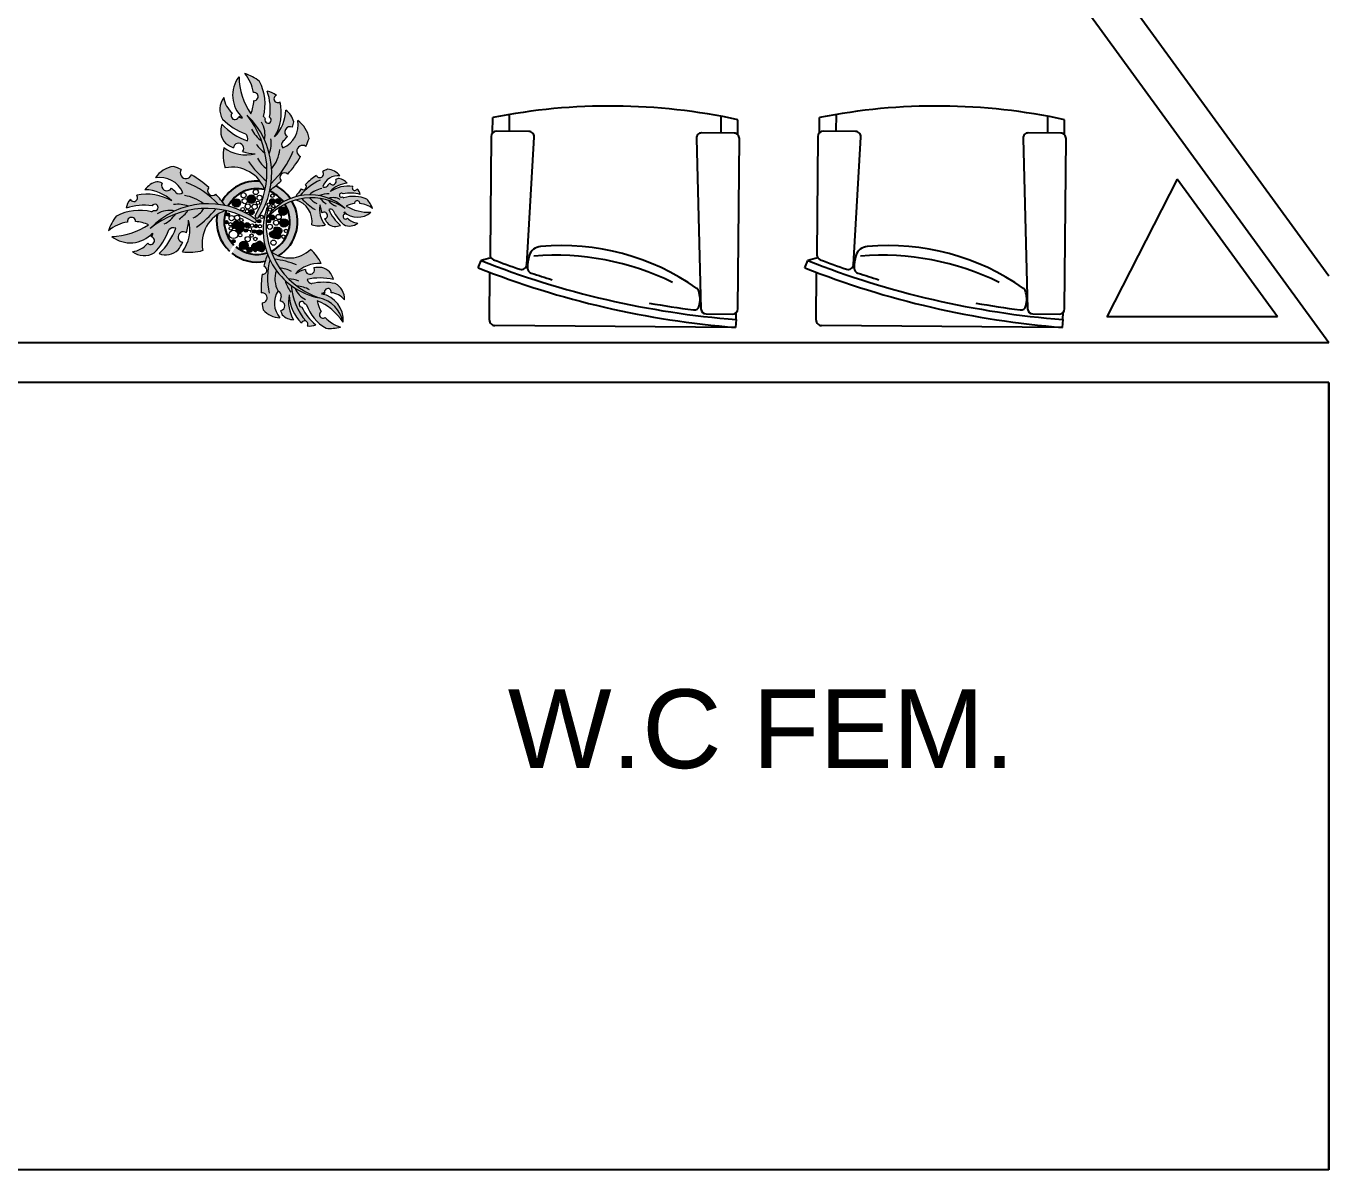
# Model space of a CAD drawing. Header units: metres. Extents: x 325024 to 7190115, y 7391967 to 10157759.
# Drawn here: x 326076.029 to 326080.993, y 7392806.64 to 7392810.997 of the extents above; entities that cross this region are included whole.
import ezdxf

# ---------------------------------------------------------------- set-up
doc = ezdxf.new("R2010")
doc.units = ezdxf.units.M
doc.linetypes.add('DASHED', pattern=[19.05, 12.7, -6.35])
doc.layers.get('0').update_dxf_attribs({"lineweight": 18})
for name, color, linetype, lineweight in [('estofado', 7, 'Continuous', 25), ('PAREDE EXTERNA', 6, 'Continuous', 30), ('PAREDE INTERNA', 181, 'Continuous', 25)]:
    doc.layers.add(name, color=color, linetype=linetype, lineweight=lineweight)
doc.layers.add('MEBEL', color=7, linetype='DASHED')
doc.layers.add('TEXTO', color=2, linetype='Continuous')
doc.styles.get("Standard").update_dxf_attribs({"font": 'arial.ttf'})

# ---------------------------------------------------------------- blocks, each defined once
blk = doc.blocks.new('new block.dwg poltrona')
at = {"layer": 'MEBEL', "color": 7, "linetype": 'Continuous', "ltscale": 0.7}
for p, q in [((-694.7, 961.7), (-678.9, 1016.9)), ((-631.4, 949.7), (-613.8, 1011.2)), ((-704.2, 949.7), (-828, 516.1)), ((-560.4, 929.4), (-679.5, 963.5)), ((-703.1, 443.7), (-546.9, 903.8)), ((191.6, 714.7), (72.5, 748.7)), ((143.5, 728.4), (161.1, 789.9)), ((143.5, 728.4), (161.1, 789.9)), ((203.6, 705.2), (219.3, 760.4)), ((47.5, 734), (-108.7, 103.7)), ((203.6, 705.2), (205.2, 710.8)), ((27, 65.7), (205.3, 690)), ((-885.3, 480.2), (-867.2, 504.2)), ((-896.5, 276.4), (-846.5, 451.4)), ((0, 0), (-882.7, 251.7)), ((-94.8, 79.7), (2.3, 51.9)), ((10.2, 28.2), (17.5, 53.7)), ((10.2, 28.2), (0, 0))]:
    blk.add_line(p, q, dxfattribs=at)
for centre, radius, start, end in [((-846.7, -1271.5), 2294.6, 62.3176, 85.807), ((-684.9, 944.2), 20, 74.0623, 164.0623), ((-565.8, 910.2), 20, 341.2493, 74.0623), ((67, 729.5), 20, 74.0623, 166.8753), ((186.1, 695.5), 20, 344.0623, 74.0623), ((-855.7, -521.4), 1025.7, 88.4288, 90.6413), ((1159.8, 3194.1), 3368.1, 232.9996, 250.0441), ((-808.8, 510.6), 20, 164.0623, 233.737), ((1159.8, 3194.1), 3398.1, 232.9996, 250.0441), ((1159.8, 3194.1), 3348.1, 233.737, 235.5624), ((-556.6, 391.9), 152, 147.8366, 166.0258), ((-642.9, 446.2), 50, 79.6415, 147.8366), ((-855.7, -521.4), 1005.7, 48.2769, 79.2573), ((-794.8, -384.9), 894.9, 39.3754, 79.6415), ((-722.3, 449.2), 20, 235.5624, 344.0623), ((-684.6, 423.8), 20, 166.0258, 236.345), ((1159.8, 3194.1), 3348.1, 236.345, 237.7818), ((-877.2, 270.9), 20, 164.0623, 254.0876), ((1159.8, 3194.1), 3348.1, 244.2937, 247.2111), ((-201.8, 167), 103.3, 330.3808, 2.1619), ((-118.5, 170.1), 20, 2.1619, 39.3754), ((-129.3, 125.8), 20, 247.2111, 330.3808), ((-89.3, 98.9), 20, 166.0798, 254.0623), ((7.8, 71.2), 20, 254.0623, 344.0623)]:
    blk.add_arc(centre, radius, start, end, dxfattribs=at)
blk = doc.blocks.new('planta coqueiro')
at = {"layer": 'estofado', "ltscale": 0.1}
h = blk.add_hatch(color=75, dxfattribs=at)
h.set_gradient(color1=(108, 164, 86), color2=(79, 120, 63), one_color=1, tint=0.36, name='CYLINDER')
h.paths.add_polyline_path([(-1181.8608, -50.1358, -0.314907), (-1181.8729, -50.1604, -0.122145), (-1181.9041, -50.0487, 0.291545), (-1181.9411, -50.1122, 0.043027), (-1181.9311, -50.1455, -1.339402), (-1181.9138, -50.1794, 0.060072), (-1181.8831, -50.2168, -0.231117), (-1181.9574, -50.1201, 0.11449), (-1182.0047, -50.1821, -0.376746), (-1181.9478, -50.3469, 0.228124), (-1181.8099, -50.0866, -0.2613), (-1181.9324, -50.3585, 0.033062), (-1181.8765, -50.3601, -0.981895), (-1181.8407, -50.3572, 0.048855), (-1181.7601, -50.3391, -1.138233), (-1181.7197, -50.3234, 0.018864), (-1181.691, -50.3093, 0.208979), (-1181.6777, -50.229, -0.346636), (-1181.7889, -50.2698, -0.418428), (-1181.7696, -50.2505, 0.046427), (-1181.7476, -50.2486, -0.994855), (-1181.71, -50.2351, 0.044381), (-1181.6926, -50.2231, 0.18118), (-1181.6857, -50.169, -0.18833), (-1181.7857, -50.2176, 0.191426), (-1181.681, -50.1311, -1.174476), (-1181.676, -50.1033, 0.140528), (-1181.6917, -50.0686, -0.125367), (-1181.7499, -50.1488, -2.245001), (-1181.7666, -50.1418, -0.031976), (-1181.7654, -50.1318, 0.181425), (-1181.6891, -50.0211, 0.094503), (-1181.7116, -49.9613, -0.138196), (-1181.734, -50.0372, -1.074478), (-1181.7535, -50.0619, -0.088291), (-1181.7951, -50.0914, -0.144087), (-1181.736, -49.956, 0.388768), (-1181.8288, -50.0815, -0.041945), (-1181.8369, -50.0692, -1.340573), (-1181.8461, -50.0422, -0.196063), (-1181.8317, -49.9774, 0.307628), (-1181.8896, -50.0362, 0.111291)])
h = blk.add_hatch(color=75, dxfattribs=at)
h.set_gradient(color1=(108, 164, 86), color2=(102, 154, 81), one_color=1, tint=0.46, name='CYLINDER')
h.paths.add_polyline_path([(-1182.0994, -50.2894, 0.033062), (-1182.0979, -50.2335, -0.981895), (-1182.1008, -50.1976, 0.048855), (-1182.1188, -50.1171, -1.138233), (-1182.1345, -50.0766, 0.018864), (-1182.1487, -50.048, 0.208979), (-1182.229, -50.0346, -0.346636), (-1182.1882, -50.1459, -0.418428), (-1182.2075, -50.1266, 0.046427), (-1182.2093, -50.1046, -0.994855), (-1182.2229, -50.067, 0.044381), (-1182.2349, -50.0496, 0.18118), (-1182.289, -50.0426, -0.18833), (-1182.2403, -50.1427, 0.191426), (-1182.3269, -50.038, -1.174476), (-1182.3546, -50.033, 0.140528), (-1182.3894, -50.0487, -0.125367), (-1182.3092, -50.1069, -2.245001), (-1182.3162, -50.1236, -0.031976), (-1182.3262, -50.1223, 0.181425), (-1182.4368, -50.0461, 0.094503), (-1182.4967, -50.0686, -0.138196), (-1182.4208, -50.0909, -1.074478), (-1182.3961, -50.1105, -0.088291), (-1182.3665, -50.1521, -0.144087), (-1182.502, -50.0929, 0.388768), (-1182.3765, -50.1858, -0.041945), (-1182.3888, -50.1939, -1.340573), (-1182.4157, -50.2031, -0.196063), (-1182.4806, -50.1887, 0.307628), (-1182.4218, -50.2465, 0.111291), (-1182.3222, -50.2178, -0.314907), (-1182.2976, -50.2299, -0.122145), (-1182.4093, -50.2611, 0.291545), (-1182.3457, -50.2981, 0.043027), (-1182.3125, -50.2881, -1.339402), (-1182.2786, -50.2708, 0.060072), (-1182.2411, -50.2401, -0.231117), (-1182.3379, -50.3144, 0.11449), (-1182.2759, -50.3617, -0.376746), (-1182.111, -50.3048, 0.228124), (-1182.3714, -50.1669, -0.2613)])
h = blk.add_hatch(color=35, dxfattribs=at)
h.set_gradient(color1=(166, 115, 84), color2=(109, 75, 55), one_color=1, tint=0.32, name='INVCYLINDER')
h.paths.add_polyline_path([(-1181.8099, -50.0866, -0.309503), (-1182.0387, -50.3947, 0.839346), (-1182.0337, -50.4076, 0.363207)])
h = blk.add_hatch(color=35, dxfattribs=at)
h.set_gradient(color1=(166, 115, 84), color2=(109, 75, 55), one_color=1, tint=0.32, name='INVCYLINDER')
h.paths.add_polyline_path([(-1182.0585, -50.4106, 0.893253), (-1182.0465, -50.4067, 0.378604), (-1182.3714, -50.1669, -0.322151)])
h = blk.add_hatch(color=9, dxfattribs=at)
h.set_gradient(color1=(185, 193, 193), color2=(81, 92, 92), one_color=1, tint=0.34, name='CURVED')
h.paths.add_polyline_path([(-1181.9463, -50.343, 0.06904), (-1181.9384, -50.3076, 0.288006), (-1182.098, -50.2697, -0.011646), (-1182.0994, -50.2894, -0.009266), (-1182.0929, -50.2986, -0.341204)])
h = blk.add_hatch(color=9, dxfattribs=at)
h.set_gradient(color1=(185, 193, 193), color2=(81, 92, 92), one_color=1, tint=0.34, name='CURVED')
h.paths.add_polyline_path([(-1182.1098, -50.3065, 0.00155), (-1182.111, -50.3048, 0.067559), (-1182.1454, -50.2959, 0.253608), (-1182.2018, -50.4317, -0.036817), (-1182.1733, -50.4248, -0.290631)])
h = blk.add_hatch(color=33, dxfattribs=at)
h.set_gradient(color1=(179, 165, 128), color2=(150, 134, 90), one_color=1, tint=0.47)
h.paths.add_polyline_path([(-1182.1442, -50.3402, 1), (-1182.1311, -50.3402, 1)])
h = blk.add_hatch(color=33, dxfattribs=at)
h.set_gradient(color1=(179, 165, 128), color2=(150, 134, 90), one_color=1, tint=0.47)
h.paths.add_polyline_path([(-1182.1205, -50.3218, 1), (-1182.1075, -50.3218, 1)])
h = blk.add_hatch(color=33, dxfattribs=at)
h.set_gradient(color1=(179, 165, 128), color2=(150, 134, 90), one_color=1, tint=0.47)
h.paths.add_polyline_path([(-1182.0769, -50.3105, 1), (-1182.0448, -50.3105, 1)])
h = blk.add_hatch(color=33, dxfattribs=at)
h.set_gradient(color1=(179, 165, 128), color2=(150, 134, 90), one_color=1, tint=0.47)
h.paths.add_polyline_path([(-1182.0245, -50.3374, 1), (-1181.9923, -50.3374, 1)])
h = blk.add_hatch(color=33, dxfattribs=at)
h.set_gradient(color1=(179, 165, 128), color2=(150, 134, 90), one_color=1, tint=0.47)
edge = h.paths.add_edge_path()
edge.add_spline(control_points=[(-1182.1291, -50.3901), (-1182.1304, -50.3952), (-1182.133, -50.4055), (-1182.1113, -50.4092), (-1182.1, -50.3993), (-1182.0853, -50.3841), (-1182.1022, -50.3751), (-1182.1025, -50.3587), (-1182.1194, -50.3573), (-1182.1274, -50.3639), (-1182.1369, -50.3755), (-1182.126, -50.3785), (-1182.1278, -50.3851), (-1182.1291, -50.3901)], knot_values=[0, 0, 0, 0, 0.013257, 0.026829, 0.049794, 0.061679, 0.077395, 0.091145, 0.103762, 0.116513, 0.127768, 0.131661, 0.143887, 0.143887, 0.143887, 0.143887], degree=3, periodic=0)
h = blk.add_hatch(color=33, dxfattribs=at)
h.set_gradient(color1=(179, 165, 128), color2=(150, 134, 90), one_color=1, tint=0.47)
h.paths.add_polyline_path([(-1182.0304, -50.3749, 1), (-1182.0501, -50.3749, 1)])
h = blk.add_hatch(color=9, dxfattribs=at)
h.set_gradient(color1=(185, 193, 193), color2=(81, 92, 92), one_color=1, tint=0.34, name='CURVED')
h.paths.add_polyline_path([(-1181.9324, -50.3585, -0.003321), (-1181.9357, -50.3609, -0.134103), (-1181.9235, -50.4258, -0.036923), (-1181.8952, -50.4335, 0.121396), (-1181.9045, -50.3602, -0.016535)])
h = blk.add_hatch(color=33, dxfattribs=at)
h.set_gradient(color1=(179, 165, 128), color2=(150, 134, 90), one_color=1, tint=0.47)
h.paths.add_polyline_path([(-1182.1588, -50.4127, 1), (-1182.1718, -50.4127, 1)])
h = blk.add_hatch(color=35, dxfattribs=at)
h.set_gradient(color1=(166, 115, 84), color2=(109, 75, 55), one_color=1, tint=0.32, name='INVCYLINDER')
h.paths.add_polyline_path([(-1181.9811, -50.4031, 0.597045), (-1181.9851, -50.4005, 0.455658), (-1182.0621, -50.7903, -0.387777)])
h = blk.add_hatch(color=33, dxfattribs=at)
h.set_gradient(color1=(179, 165, 128), color2=(150, 134, 90), one_color=1, tint=0.47)
h.paths.add_polyline_path([(-1182.0966, -50.4134, 1), (-1182.1097, -50.4134, 1)])
h = blk.add_hatch(color=33, dxfattribs=at)
h.set_gradient(color1=(179, 165, 128), color2=(150, 134, 90), one_color=1, tint=0.47)
h.paths.add_polyline_path([(-1182.0757, -50.4013, 1), (-1182.0955, -50.4013, 1)])
h = blk.add_hatch(color=33, dxfattribs=at)
h.set_gradient(color1=(179, 165, 128), color2=(150, 134, 90), one_color=1, tint=0.47)
h.paths.add_polyline_path([(-1182.0752, -50.4369, 1), (-1182.0882, -50.4369, 1)])
h = blk.add_hatch(color=33, dxfattribs=at)
h.set_gradient(color1=(179, 165, 128), color2=(150, 134, 90), one_color=1, tint=0.47)
h.paths.add_polyline_path([(-1182.0563, -50.4256, 1), (-1182.0694, -50.4256, 1)])
h = blk.add_hatch(color=33, dxfattribs=at)
h.set_gradient(color1=(179, 165, 128), color2=(150, 134, 90), one_color=1, tint=0.47)
h.paths.add_polyline_path([(-1182.0348, -50.4199, 1), (-1182.0478, -50.4199, 1)])
h = blk.add_hatch(color=35, dxfattribs=at)
h.set_gradient(color1=(166, 115, 84), color2=(109, 75, 55), one_color=1, tint=0.32, name='INVCYLINDER')
h.paths.add_polyline_path([(-1181.7633, -50.6006, 0.456534), (-1182.0092, -50.4282, 0.533976), (-1182.008, -50.4314, -0.385852)])
h = blk.add_hatch(color=33, dxfattribs=at)
h.set_gradient(color1=(179, 165, 128), color2=(150, 134, 90), one_color=1, tint=0.47)
h.paths.add_polyline_path([(-1181.9847, -50.4424, 1), (-1182.0044, -50.4424, 1)])
h = blk.add_hatch(color=33, dxfattribs=at)
h.set_gradient(color1=(179, 165, 128), color2=(150, 134, 90), one_color=1, tint=0.47)
h.paths.add_polyline_path([(-1181.9438, -50.3962, 1), (-1181.9636, -50.3962, 1)])
h = blk.add_hatch(color=33, dxfattribs=at)
h.set_gradient(color1=(179, 165, 128), color2=(150, 134, 90), one_color=1, tint=0.47)
h.paths.add_polyline_path([(-1181.9264, -50.4103, 1), (-1181.9461, -50.4103, 1)])
h = blk.add_hatch(color=75, dxfattribs=at)
h.set_gradient(color1=(108, 164, 86), color2=(154, 193, 138), one_color=1, tint=0.65, name='HEMISPHERICAL')
h.paths.add_polyline_path([(-1181.7724, -50.4808, -0.346636), (-1181.6961, -50.4931, 0.208979), (-1181.7146, -50.4434, 0.018864), (-1181.7347, -50.4378, -1.138233), (-1181.7626, -50.4328, 0.048855), (-1181.8164, -50.4312, -0.981895), (-1181.8397, -50.4338, 0.033062), (-1181.8753, -50.4417, -0.2613), (-1181.7633, -50.6006, 0.228124), (-1181.8837, -50.451, -0.376746), (-1181.8998, -50.5636, 0.11449), (-1181.8618, -50.5974, -0.231117), (-1181.8262, -50.5263, 0.060072), (-1181.8412, -50.5541, -1.339402), (-1181.8481, -50.5779, 0.043027), (-1181.8504, -50.6005, 0.291545), (-1181.8189, -50.6366, -0.122145), (-1181.8127, -50.5612, -0.314907), (-1181.8019, -50.5754, 0.111291), (-1181.808, -50.6428, 0.307628), (-1181.7637, -50.6733, -0.196063), (-1181.7809, -50.6335, -1.340573), (-1181.7783, -50.6151, -0.041945), (-1181.7747, -50.6062, 0.388768), (-1181.6997, -50.6751, -0.144087), (-1181.7544, -50.5957, -0.088291), (-1181.724, -50.6095, -1.074478), (-1181.7085, -50.6229, -0.138196), (-1181.6848, -50.6687, 0.094503), (-1181.6778, -50.6276, 0.181425), (-1181.7403, -50.5662, -0.031976), (-1181.7424, -50.56, -2.245001), (-1181.7325, -50.5534, -0.125367), (-1181.6853, -50.5976, 0.140528), (-1181.6796, -50.5734, -1.174476), (-1181.6862, -50.5562, 0.191426), (-1181.7639, -50.5138, -0.18833), (-1181.6939, -50.5325, 0.18118), (-1181.705, -50.4987, 0.044381), (-1181.7176, -50.4932, -0.994855), (-1181.7434, -50.4892, 0.046425), (-1181.7577, -50.4907, -0.418546)])
h = blk.add_hatch(color=9, dxfattribs=at)
h.set_gradient(color1=(185, 193, 193), color2=(81, 92, 92), one_color=1, tint=0.34, name='CURVED')
h.paths.add_polyline_path([(-1182.1722, -50.4349, 0.03292), (-1182.2001, -50.4432, 0.221446), (-1182.125, -50.5496, -0.019377), (-1182.1003, -50.5356, -0.005069), (-1182.0984, -50.5306, -0.256969)])
h = blk.add_hatch(color=33, dxfattribs=at)
h.set_gradient(color1=(179, 165, 128), color2=(150, 134, 90), one_color=1, tint=0.47)
h.paths.add_polyline_path([(-1182.13, -50.4507, 1), (-1182.1622, -50.4507, 1)])
h = blk.add_hatch(color=33, dxfattribs=at)
h.set_gradient(color1=(179, 165, 128), color2=(150, 134, 90), one_color=1, tint=0.47)
h.paths.add_polyline_path([(-1182.1312, -50.478, 1), (-1182.151, -50.478, 1)])
h = blk.add_hatch(color=33, dxfattribs=at)
h.set_gradient(color1=(179, 165, 128), color2=(150, 134, 90), one_color=1, tint=0.47)
edge = h.paths.add_edge_path()
edge.add_spline(control_points=[(-1182.1156, -50.5066), (-1182.1132, -50.5113), (-1182.1084, -50.5208), (-1182.0897, -50.5092), (-1182.0877, -50.4943), (-1182.0868, -50.4732), (-1182.1054, -50.4776), (-1182.1164, -50.4655), (-1182.1301, -50.4756), (-1182.1317, -50.4859), (-1182.1311, -50.5009), (-1182.121, -50.4959), (-1182.1179, -50.502), (-1182.1156, -50.5066)], knot_values=[0, 0, 0, 0, 0.013257, 0.026829, 0.049794, 0.061679, 0.077395, 0.091145, 0.103762, 0.116513, 0.127768, 0.131661, 0.143887, 0.143887, 0.143887, 0.143887], degree=3, periodic=0)
h = blk.add_hatch(color=9, dxfattribs=at)
h.set_gradient(color1=(185, 193, 193), color2=(81, 92, 92), one_color=1, tint=0.34, name='CURVED')
h.paths.add_polyline_path([(-1181.9247, -50.4362, -0.449638), (-1182.0834, -50.536, 0.000699), (-1182.0837, -50.5368, 0.072477), (-1182.0731, -50.5679, 0.40511), (-1181.897, -50.4452, 0.032975)])
h = blk.add_hatch(color=33, dxfattribs=at)
h.set_gradient(color1=(179, 165, 128), color2=(150, 134, 90), one_color=1, tint=0.47)
h.paths.add_polyline_path([(-1182.0591, -50.4525, 1), (-1182.0789, -50.4525, 1)])
h = blk.add_hatch(color=33, dxfattribs=at)
h.set_gradient(color1=(179, 165, 128), color2=(150, 134, 90), one_color=1, tint=0.47)
edge = h.paths.add_edge_path()
edge.add_spline(control_points=[(-1182.0299, -50.4812), (-1182.035, -50.4799), (-1182.0453, -50.4773), (-1182.049, -50.499), (-1182.0391, -50.5103), (-1182.0239, -50.525), (-1182.0149, -50.5081), (-1181.9986, -50.5078), (-1181.9971, -50.4909), (-1182.0037, -50.4829), (-1182.0153, -50.4734), (-1182.0183, -50.4843), (-1182.0249, -50.4825), (-1182.0299, -50.4812)], knot_values=[0, 0, 0, 0, 0.013257, 0.026829, 0.049794, 0.061679, 0.077395, 0.091145, 0.103762, 0.116513, 0.127768, 0.131661, 0.143887, 0.143887, 0.143887, 0.143887], degree=3, periodic=0)
h = blk.add_hatch(color=33, dxfattribs=at)
h.set_gradient(color1=(179, 165, 128), color2=(150, 134, 90), one_color=1, tint=0.47)
h.paths.add_polyline_path([(-1182.0072, -50.4443, 1), (-1182.0202, -50.4443, 1)])
h = blk.add_hatch(color=33, dxfattribs=at)
h.set_gradient(color1=(179, 165, 128), color2=(150, 134, 90), one_color=1, tint=0.47)
h.paths.add_polyline_path([(-1181.9589, -50.4874, 1), (-1181.991, -50.4874, 1)])
h = blk.add_hatch(color=33, dxfattribs=at)
h.set_gradient(color1=(179, 165, 128), color2=(150, 134, 90), one_color=1, tint=0.47)
h.paths.add_polyline_path([(-1181.932, -50.4514, 1), (-1181.9642, -50.4514, 1)])
h = blk.add_hatch(color=75, dxfattribs=at)
h.set_gradient(color1=(108, 164, 86), color2=(128, 178, 108), one_color=1, tint=0.56, name='CYLINDER')
h.paths.add_polyline_path([(-1182.1074, -50.5571, -0.021499), (-1182.1003, -50.5356, 0.033062), (-1182.1417, -50.5606, -0.981895), (-1182.1663, -50.5794, 0.048855), (-1182.2164, -50.6302, -1.138233), (-1182.2384, -50.6605, 0.018864), (-1182.2526, -50.6842, 0.208979), (-1182.2247, -50.7488, -0.346636), (-1182.163, -50.6671, -0.218356), (-1182.1163, -50.6048, -0.045186), (-1182.1077, -50.5581, -0.00127), (-1182.1084, -50.5578, -0.001036)])
h = blk.add_hatch(color=75, dxfattribs=at)
h.set_gradient(color1=(108, 164, 86), color2=(128, 178, 108), one_color=1, tint=0.56, name='CYLINDER')
h.paths.add_polyline_path([(-1181.9707, -50.697, 0.11449), (-1181.9653, -50.6299, -0.376746), (-1182.0837, -50.5368, 0.228124), (-1182.0621, -50.7903, -0.289779), (-1182.0548, -50.9198, 0.388768), (-1182.046, -50.7852, -0.041945), (-1182.0344, -50.7904, -1.340573), (-1182.0151, -50.8056, -0.196063), (-1181.9952, -50.8594, 0.307628), (-1181.9807, -50.7897, 0.111291), (-1182.0482, -50.7308, -0.314907), (-1182.0509, -50.7073, -0.122145), (-1181.976, -50.7738, 0.291545), (-1181.9788, -50.7104, 0.043027), (-1182.0017, -50.6909, -1.339402), (-1182.0301, -50.6744, 0.060072), (-1182.0699, -50.6615, -0.231117)])
h = blk.add_hatch(color=75, dxfattribs=at)
h.set_gradient(color1=(108, 164, 86), color2=(128, 178, 108), one_color=1, tint=0.56, name='CYLINDER')
h.paths.add_polyline_path([(-1182.168, -50.6902, 0.046427), (-1182.1831, -50.7018, -0.994855), (-1182.2041, -50.7292, 0.044381), (-1182.2111, -50.746, 0.18118), (-1182.1909, -50.7886, -0.18833), (-1182.141, -50.7065, 0.191426), (-1182.1765, -50.8183, -0.461932), (-1182.1587, -50.824, -0.164855), (-1182.1113, -50.6852, -0.076989), (-1182.1163, -50.6048, 0.218356), (-1182.163, -50.6671, -0.418428)])
h = blk.add_hatch(color=75, dxfattribs=at)
h.set_gradient(color1=(108, 164, 86), color2=(128, 178, 108), one_color=1, tint=0.56, name='CYLINDER')
h.paths.add_polyline_path([(-1182.1156, -50.7784, 0.181425), (-1182.1192, -50.8944, 0.094503), (-1182.0749, -50.9273, -0.138196), (-1182.0942, -50.8617, -1.074478), (-1182.0915, -50.8347, -0.088291), (-1182.0751, -50.7937, -0.144087), (-1182.0548, -50.9198, 0.289779), (-1182.0621, -50.7903, -0.111568), (-1182.1113, -50.6852, 0.164855), (-1182.1587, -50.824, -0.461932), (-1182.1672, -50.8408, 0.140528), (-1182.1396, -50.8587, -0.125367), (-1182.1348, -50.7732, -2.245001), (-1182.1193, -50.7705, -0.031976)])
at = {"layer": 'estofado', "lineweight": 5, "ltscale": 0.1}
for centre, radius in [((-1182.1376, -50.3402), 0.00652), ((-1182.1124, -50.3418), 0.00987), ((-1182.114, -50.3218), 0.00652), ((-1182.0608, -50.3105), 0.0161), ((-1182.0323, -50.326), 0.00987), ((-1182.0205, -50.3064), 0.00987), ((-1182.0084, -50.3374), 0.0161), ((-1181.9778, -50.328), 0.00987), ((-1182.1481, -50.3931), 0.0161), ((-1182.1405, -50.3692), 0.00652), ((-1182.1314, -50.3563), 0.00652), ((-1182.0958, -50.3547), 0.00987), ((-1182.0894, -50.3723), 0.00652), ((-1182.0583, -50.3441), 0.00652), ((-1182.0507, -50.3609), 0.00652), ((-1182.0402, -50.3749), 0.00987), ((-1182.0368, -50.3493), 0.00987), ((-1182.018, -50.3673), 0.00987), ((-1181.9989, -50.3643), 0.00652), ((-1181.9812, -50.354), 0.00987), ((-1181.9396, -50.3801), 0.00652), ((-1182.1653, -50.4127), 0.00652), ((-1182.1305, -50.4124), 0.00652), ((-1182.1193, -50.4424), 0.00987), ((-1182.1032, -50.4134), 0.00652), ((-1182.0856, -50.4013), 0.00987), ((-1182.088, -50.4193), 0.00652), ((-1182.0817, -50.4369), 0.00652), ((-1182.0725, -50.4145), 0.00652), ((-1182.0629, -50.4256), 0.00652), ((-1182.052, -50.4364), 0.00652), ((-1182.0413, -50.4199), 0.00652), ((-1182.0233, -50.4141), 0.00652), ((-1181.9946, -50.4424), 0.00987), ((-1181.9811, -50.4142), 0.00652), ((-1181.9724, -50.3968), 0.00652), ((-1181.963, -50.4122), 0.00652), ((-1181.9537, -50.3962), 0.00987), ((-1181.9363, -50.4103), 0.00987), ((-1182.1461, -50.4507), 0.0161), ((-1182.1411, -50.478), 0.00987), ((-1182.0992, -50.4422), 0.00652), ((-1182.0971, -50.4613), 0.00652), ((-1182.069, -50.4525), 0.00987), ((-1182.0247, -50.4632), 0.00987), ((-1182.0137, -50.4443), 0.00652), ((-1181.9969, -50.4669), 0.00987), ((-1181.9749, -50.4874), 0.0161), ((-1181.9752, -50.457), 0.00987), ((-1181.9481, -50.4514), 0.0161), ((-1182.0546, -50.5173), 0.00987), ((-1182.0111, -50.5249), 0.00652), ((-1181.9894, -50.5151), 0.00652)]:
    blk.add_circle(centre, radius, dxfattribs=at)
for centre, radius, start, end in [((-1181.8174, -50.0493), 0.0733, 101.2825, 169.6799), ((-1181.7594, -50.0275), 0.088, 145.305, 189.6765), ((-1181.7139, -50.0694), 0.1156, 101.0186, 185.9966), ((-1181.5353, -50.1242), 0.2618, 140.0122, 172.8088), ((-1181.8574, -49.9596), 0.1458, 327.8752, 359.3481), ((-1181.8573, -50.0502), 0.1707, 9.8207, 31.4151), ((-1182.3447, -50.1014), 0.0691, 98.3059, 130.3029), ((-1182.3412, -50.0377), 0.0143, 160.6631, 359.0131), ((-1182.2041, -50.1332), 0.1017, 56.9429, 104.1578), ((-1182.2792, -50.1162), 0.0958, 341.9118, 58.3844), ((-1181.6542, -50.0222), 0.2358, 183.393, 208.7944), ((-1181.8747, -49.9748), 0.1912, 304.8613, 345.9935), ((-1181.7428, -50.0502), 0.0158, 227.5673, 55.7919), ((-1182.4077, -50.2143), 0.1707, 99.8207, 121.4151), ((-1182.4983, -50.2144), 0.1458, 57.8752, 89.3481), ((-1182.4831, -50.2317), 0.1912, 34.8613, 75.9935), ((-1182.4078, -50.0998), 0.0158, 317.5673, 145.7919), ((-1182.4636, -50.2352), 0.2007, 39.7257, 68.3087), ((-1182.4153, -50.1992), 0.1839, 17.9062, 61.2534), ((-1182.2712, -50.1184), 0.0778, 62.1153, 103.1932), ((-1182.3927, -50.155), 0.1529, 4.6076, 47.2701), ((-1182.216, -50.0858), 0.02, 110.1108, 289.5198), ((-1182.3265, -50.1256), 0.119, 29.481, 39.6456), ((-1182.1293, -50.0979), 0.0219, 103.7865, 298.5822), ((-1182.5209, -50.2497), 0.4233, 24.1234, 28.4463), ((-1181.8728, -50.1095), 0.0684, 117.2921, 182.3073), ((-1181.6633, -50.0415), 0.2409, 181.7055, 209.5612), ((-1181.8455, -50.0571), 0.0148, 92.4292, 305.5449), ((-1181.8574, -49.9596), 0.1458, 295.3016, 315.484), ((-1181.8782, -49.9944), 0.2007, 309.7257, 338.3087), ((-1181.7444, -50.1133), 0.0691, 8.3059, 40.3029), ((-1182.3337, -49.8923), 0.2618, 230.0122, 262.8088), ((-1182.3885, -50.0709), 0.1156, 191.0186, 275.9966), ((-1182.4983, -50.2144), 0.1458, 25.3016, 45.484), ((-1182.3112, -50.0448), 0.079, 259.0186, 266.3445), ((-1182.3052, -50.1184), 0.0122, 205.201, 109.1617), ((-1182.3265, -50.1256), 0.119, 359.2754, 10.1496), ((-1182.1883, -50.1267), 0.0192, 181.0153, 270.3634), ((-1182.4574, -50.2805), 0.3417, 1.9256, 26.9542), ((-1182.5209, -50.2497), 0.4233, 7.0576, 18.2453), ((-1181.8475, -50.2529), 0.1724, 129.608, 155.7334), ((-1181.8212, -50.0924), 0.139, 191.5061, 243.5602), ((-1181.7431, -50.0708), 0.2023, 191.8137, 201.6687), ((-1181.8844, -50.1395), 0.0239, 298.8789, 8.7972), ((-1181.8422, -50.0426), 0.1839, 287.9062, 331.2534), ((-1181.6878, -50.1468), 0.079, 169.0186, 176.3445), ((-1181.6808, -50.1168), 0.0143, 70.6631, 269.0131), ((-1182.3302, -50.2313), 0.0897, 36.1411, 80.3873), ((-1182.3109, -50.2562), 0.1193, 28.6905, 56.0246), ((-1182.2988, -50.2542), 0.144, 9.4944, 41.5537), ((-1182.0701, -50.2969), 0.1322, 337.7465, 60.3213), ((-1181.9174, -50.1599), 0.0198, 280.5489, 133.5686), ((-1181.7431, -50.0708), 0.2023, 212.4488, 226.1997), ((-1181.7132, -50.1674), 0.1226, 165.9423, 193.4167), ((-1181.8743, -50.1277), 0.0897, 306.1411, 350.3873), ((-1181.798, -50.0652), 0.1529, 274.6076, 317.2701), ((-1181.7615, -50.1528), 0.0122, 115.201, 19.1617), ((-1181.7614, -50.1867), 0.0778, 332.1153, 13.1932), ((-1182.4305, -50.1164), 0.088, 235.305, 279.6765), ((-1182.4087, -50.1744), 0.0733, 191.2825, 259.6799), ((-1182.4358, -50.0111), 0.2358, 273.393, 298.7944), ((-1182.4009, -50.2025), 0.0148, 182.4292, 35.5449), ((-1182.4164, -50.0203), 0.2409, 271.7055, 299.5612), ((-1182.3185, -50.2414), 0.0239, 28.8789, 98.7972), ((-1182.2905, -50.0702), 0.1226, 255.9423, 283.4167), ((-1182.2482, -50.0867), 0.1271, 262.3137, 283.7119), ((-1182.099, -50.2155), 0.018, 95.6708, 273.5772), ((-1182.5209, -50.2497), 0.4233, 354.6159, 2.1904), ((-1181.5162, -50.2622), 0.408, 174.4084, 188.6615), ((-1181.7789, -50.2637), 0.1123, 165.544, 193.8081), ((-1181.7297, -50.2098), 0.1271, 172.3137, 193.7119), ((-1181.8992, -50.1471), 0.1193, 298.6905, 326.0246), ((-1181.7592, -50.1788), 0.0958, 251.9118, 328.3844), ((-1181.7288, -50.2419), 0.02, 20.1108, 199.5198), ((-1181.7686, -50.1315), 0.119, 299.481, 309.6456), ((-1181.7762, -50.2538), 0.1017, 326.9429, 14.1578), ((-1182.3485, -50.2298), 0.0684, 207.2921, 272.3073), ((-1182.3656, -50.1782), 0.139, 281.5061, 333.5602), ((-1182.2981, -50.2744), 0.0198, 10.5489, 223.5686), ((-1182.3872, -50.1), 0.2023, 302.4488, 316.1997), ((-1182.1957, -49.8732), 0.408, 264.4084, 278.6615), ((-1182.1943, -50.1359), 0.1123, 255.544, 283.8081), ((-1181.8972, -50.1591), 0.144, 279.4944, 311.5537), ((-1181.7697, -50.2697), 0.0192, 91.0153, 180.3634), ((-1181.7686, -50.1315), 0.119, 269.2754, 280.1496), ((-1182.3872, -50.1), 0.2023, 281.8137, 291.6687), ((-1182.205, -50.2045), 0.1724, 219.608, 245.7334), ((-1182.1611, -50.4271), 0.1322, 67.7465, 150.3213), ((-1181.9235, -50.0006), 0.3417, 271.9256, 296.9542), ((-1181.7409, -50.3286), 0.0219, 13.7865, 208.5822), ((-1181.8927, -49.9371), 0.4233, 294.1234, 298.4463), ((-1181.8927, -49.9371), 0.4233, 264.6159, 272.1904), ((-1181.8586, -50.359), 0.018, 5.6708, 183.5772), ((-1181.8927, -49.9371), 0.4233, 277.0576, 288.2453), ((-1181.7977, -50.7066), 0.2761, 98.7346, 106.3091), ((-1181.828, -50.4323), 0.0117, 187.3478, 5.2542), ((-1181.7977, -50.7066), 0.2761, 82.6797, 93.8675), ((-1181.749, -50.4371), 0.0143, 162.3428, 357.1385), ((-1181.9558, -50.4982), 0.0862, 310.6037, 33.1785), ((-1181.5969, -50.4519), 0.266, 182.2635, 196.5166), ((-1181.8253, -50.6698), 0.2228, 73.9708, 98.9994), ((-1181.7653, -50.4834), 0.0732, 177.1169, 205.3811), ((-1181.8281, -50.565), 0.0939, 59.3713, 91.4307), ((-1181.7422, -50.5354), 0.0624, 42.5406, 119.0132), ((-1181.7601, -50.4785), 0.0125, 190.5617, 279.9097), ((-1181.7977, -50.7066), 0.2761, 72.4788, 76.8016), ((-1181.7623, -50.4894), 0.0663, 356.7672, 43.9821), ((-1181.7712, -50.5984), 0.0907, 127.3648, 179.419), ((-1181.7185, -50.6025), 0.132, 144.7254, 158.4763), ((-1181.7271, -50.5119), 0.0829, 177.2131, 198.6113), ((-1181.8279, -50.573), 0.0778, 44.9004, 72.2346), ((-1181.7113, -50.5369), 0.08, 177.5084, 204.9827), ((-1181.8095, -50.5823), 0.0585, 20.5377, 64.784), ((-1181.7529, -50.6129), 0.0997, 53.655, 96.3174), ((-1181.7785, -50.6328), 0.1199, 39.6716, 83.0188), ((-1181.7423, -50.5668), 0.0776, 90.7754, 101.6496), ((-1181.7305, -50.4911), 0.013, 171.4053, 350.8142), ((-1181.7423, -50.5668), 0.0776, 61.2795, 71.4441), ((-1181.7446, -50.5305), 0.0507, 357.7319, 38.8097), ((-1181.9321, -50.8602), 0.3656, 129.8335, 141.0213), ((-1181.9394, -50.7997), 0.2951, 124.7016, 149.7302), ((-1182.1542, -50.5698), 0.0155, 218.4468, 36.3532), ((-1181.9321, -50.8602), 0.3656, 117.3918, 124.9664), ((-1182.3575, -50.8001), 0.3524, 27.1843, 41.4375), ((-1181.9715, -50.5159), 0.1142, 190.5225, 273.0973), ((-1181.8079, -50.4988), 0.1124, 215.1916, 241.317), ((-1181.7185, -50.6025), 0.132, 169.2563, 179.1113), ((-1181.8411, -50.567), 0.0129, 237.3565, 90.3761), ((-1181.6638, -50.6114), 0.1571, 161.3638, 189.2195), ((-1181.8175, -50.576), 0.0156, 2.1278, 72.0461), ((-1181.6555, -50.6226), 0.1538, 162.1306, 187.5321), ((-1181.7404, -50.5523), 0.00795, 351.7633, 255.7241), ((-1181.6925, -50.547), 0.0515, 194.5805, 201.9064), ((-1181.7909, -50.6802), 0.1247, 24.9315, 66.0637), ((-1181.7956, -50.6681), 0.1309, 32.6164, 61.1993), ((-1181.6843, -50.5653), 0.00931, 101.912, 300.2619), ((-1181.7246, -50.5754), 0.0451, 330.6221, 2.6192), ((-1182.2254, -50.6468), 0.0189, 226.5625, 61.3582), ((-1182.0717, -50.6869), 0.0934, 118.5185, 167.7887), ((-1182.1674, -50.6762), 0.097, 18.3199, 46.584), ((-1182.1126, -50.652), 0.1489, 342.384, 8.5094), ((-1181.8063, -50.5938), 0.0446, 188.6177, 253.6329), ((-1181.7824, -50.6239), 0.00968, 65.3802, 278.4959), ((-1181.6996, -50.5998), 0.0754, 184.9285, 269.9064), ((-1181.778, -50.6878), 0.0951, 55.441, 75.6234), ((-1181.5921, -50.5426), 0.1707, 198.1162, 230.9128), ((-1181.7158, -50.6157), 0.0103, 315.1331, 143.3577), ((-1181.778, -50.6878), 0.0951, 11.5769, 43.0498), ((-1181.7891, -50.6298), 0.1113, 339.51, 1.1043), ((-1181.9321, -50.8602), 0.3656, 146.8994, 151.2222), ((-1182.142, -50.7471), 0.0827, 104.6878, 181.1604), ((-1182.1769, -50.6762), 0.0166, 303.7913, 33.1393), ((-1182.0256, -50.7047), 0.103, 151.4664, 178.8006), ((-1182.1779, -50.7384), 0.1098, 25.0896, 46.4879), ((-1182.0566, -50.7809), 0.1201, 44.282, 96.3362), ((-1182.1033, -50.8331), 0.1748, 65.2247, 78.9756), ((-1182.0183, -50.6868), 0.0171, 133.3249, 346.3445), ((-1181.7634, -50.6254), 0.0478, 201.2451, 269.6425), ((-1181.7236, -50.6323), 0.0574, 181.2486, 225.62), ((-1182.1648, -50.6846), 0.0878, 179.7189, 226.9338), ((-1182.1131, -50.7771), 0.1028, 152.2569, 162.4215), ((-1182.1937, -50.7155), 0.0173, 232.8868, 52.2957), ((-1182.0608, -50.8114), 0.1321, 127.3836, 170.046), ((-1182.1131, -50.7771), 0.1028, 122.0514, 132.9256), ((-1182.0181, -50.8071), 0.1588, 140.6821, 184.0293), ((-1181.9302, -50.8245), 0.2285, 142.4479, 179.8931), ((-1182.0346, -50.7304), 0.0775, 158.917, 203.1632), ((-1182.1702, -50.7768), 0.1059, 18.7183, 46.1926), ((-1182.0327, -50.7171), 0.0207, 151.6549, 221.5732), ((-1182.1475, -50.8916), 0.2081, 34.4815, 62.3371), ((-1182.1451, -50.9099), 0.2037, 36.1689, 61.5704), ((-1182.1033, -50.8331), 0.1748, 44.5897, 54.4447), ((-1182.0272, -50.7443), 0.0591, 330.0681, 35.0833), ((-1182.1442, -50.7403), 0.0672, 184.8913, 225.9691), ((-1181.9694, -50.8253), 0.1734, 162.5017, 191.0846), ((-1182.1283, -50.7649), 0.0105, 327.9769, 231.9376), ((-1181.9628, -50.8412), 0.1652, 157.6373, 198.7695), ((-1182.1789, -50.8037), 0.0682, 21.7946, 29.1205), ((-1182.17, -50.8288), 0.0123, 283.4391, 121.789), ((-1181.9682, -50.8603), 0.1259, 148.0776, 168.26), ((-1182.2791, -50.8914), 0.2262, 352.7882, 25.5848), ((-1182.1607, -50.8609), 0.1213, 330.9322, 35.574), ((-1182.1238, -50.8477), 0.0998, 313.7946, 38.7725), ((-1182.0225, -50.7951), 0.0128, 305.2051, 158.3208), ((-1182.0711, -50.8569), 0.076, 358.081, 42.4524), ((-1182.0393, -50.8139), 0.0633, 314.0585, 22.4559), ((-1182.1222, -50.8016), 0.0597, 221.0818, 253.0788), ((-1182.0938, -50.8481), 0.0136, 80.3433, 268.5678), ((-1181.9682, -50.8603), 0.1259, 180.6511, 212.1241), ((-1182.0107, -50.7946), 0.1474, 222.5967, 244.191)]:
    blk.add_arc(centre, radius, start, end, dxfattribs=at)
at = {"layer": 'estofado', "lineweight": 20, "ltscale": 0.1}
for centre, radius, start, end in [((-1182.1493, -50.0735), 0.3396, 289.0066, 357.7964), ((-1182.1136, -50.1134), 0.3048, 284.942, 5.0453), ((-1182.3445, -50.4706), 0.3048, 12.0191, 95.0453), ((-1182.3844, -50.5063), 0.3396, 16.3708, 87.7964), ((-1181.8541, -50.6289), 0.2633, 120.0005, 217.8213), ((-1181.8095, -50.6411), 0.2934, 125.7916, 210.5723), ((-1182.0941, -50.43), 0.00207, 308.368, 92.3311), ((-1182.0527, -50.408), 0.00637, 203.8853, 8.3312), ((-1182.0355, -50.4009), 0.00703, 117.5535, 273.9476), ((-1182.0081, -50.43), 0.00207, 87.6689, 231.632), ((-1181.979, -50.6509), 0.2215, 13.1287, 97.9094), ((-1181.961, -50.621), 0.1988, 5.8797, 103.7005), ((-1181.9838, -50.4028), 0.00274, 352.069, 136.0321)]:
    blk.add_arc(centre, radius, start, end, dxfattribs=at)
at = {"layer": 'estofado', "ltscale": 0.1}
for centre, radius, start, end in [((-1181.7594, -50.0275), 0.088, 208.2976, 217.9049), ((-1182.4305, -50.1164), 0.088, 298.2976, 307.9049), ((-1182.0484, -50.4157), 0.1542, 44.5248, 108.7916), ((-1182.0484, -50.4157), 0.1542, 129.0122, 185.9347), ((-1182.0484, -50.4157), 0.1253, 119.3518, 184.1737), ((-1182.0484, -50.4157), 0.1253, 35.4554, 110.8148), ((-1182.0484, -50.4157), 0.1253, 355.3819, 25.9338), ((-1182.0484, -50.4157), 0.1542, 353.3979, 21.0844), ((-1182.0484, -50.4157), 0.1542, 190.2712, 240.2168), ((-1182.0484, -50.4157), 0.1253, 188.82, 246.4657), ((-1182.0484, -50.4157), 0.1253, 253.7485, 350.5904), ((-1182.0484, -50.4157), 0.1542, 260.7676, 348.9809), ((-1182.0484, -50.4157), 0.1542, 247.0716, 247.3627), ((-1181.7236, -50.6323), 0.0574, 153.0201, 162.6275), ((-1182.0711, -50.8569), 0.076, 61.0735, 70.6809)]:
    blk.add_arc(centre, radius, start, end, dxfattribs=at)
at = {"layer": 'estofado', "lineweight": 5, "ltscale": 0.1}
for points in [[(-1182.1291, -50.3901), (-1182.1295, -50.4034), (-1182.1164, -50.4071), (-1182.0966, -50.3956), (-1182.09, -50.3857), (-1182.0997, -50.3732), (-1182.1056, -50.3608), (-1182.118, -50.3587), (-1182.1286, -50.3658), (-1182.1332, -50.376), (-1182.1298, -50.3779), (-1182.1291, -50.3901)], [(-1182.1156, -50.5066), (-1182.1072, -50.5168), (-1182.0949, -50.511), (-1182.0876, -50.4892), (-1182.0893, -50.4775), (-1182.1047, -50.4745), (-1182.1174, -50.4691), (-1182.1281, -50.4757), (-1182.1313, -50.4881), (-1182.128, -50.4988), (-1182.1242, -50.498), (-1182.1156, -50.5066)], [(-1182.0299, -50.4812), (-1182.0432, -50.4808), (-1182.0469, -50.4939), (-1182.0354, -50.5138), (-1182.0255, -50.5203), (-1182.013, -50.5106), (-1182.0006, -50.5047), (-1181.9985, -50.4923), (-1182.0056, -50.4817), (-1182.0158, -50.4771), (-1182.0177, -50.4805), (-1182.0299, -50.4812)]]:
    blk.add_spline(points, degree=3, dxfattribs=at)

msp = doc.modelspace()

# ---------------------------------------------------------------- linework, layer by layer
at = {"layer": 'PAREDE EXTERNA'}
msp.add_line((326080.9935, 7392806.6401), (326080.9935, 7392809.6401), dxfattribs=at)
at = {"layer": 'PAREDE INTERNA'}
for p, q in [((326080.9935, 7392810.0448), (326077.083, 7392815.411)), ((326080.9935, 7392809.7901), (326076.9573, 7392815.329)), ((326080.4146, 7392810.4147), (326080.1469, 7392809.8901)), ((326080.7969, 7392809.8901), (326080.4146, 7392810.4147)), ((326080.7969, 7392809.8901), (326080.1469, 7392809.8901)), ((326080.9935, 7392809.7901), (326074.8435, 7392809.7901)), ((326080.9935, 7392809.6401), (326074.9935, 7392809.6401)), ((326080.9935, 7392806.6401), (326074.9935, 7392806.6401))]:
    msp.add_line(p, q, dxfattribs=at)

# ---------------------------------------------------------------- block references
at = {"xscale": 0.0009999999999999996, "yscale": 0.0009999999999999996, "zscale": 0.0009999999999999996, "rotation": 15.44921204603991}
for p in [(326078.733, 7392809.8493), (326079.9777, 7392809.8493)]:
    msp.add_blockref('new block.dwg poltrona', p, dxfattribs=at)
at = {"layer": 'PAREDE EXTERNA', "rotation": 41.30684581869747}
msp.add_blockref('planta coqueiro', (326931.5679, 7393628.3842), dxfattribs=at)

# ---------------------------------------------------------------- texts
at = {"layer": 'TEXTO', "insert": (326077.8649, 7392808.4706), "char_height": 0.3, "attachment_point": 1}
msp.add_mtext_dynamic_manual_height_columns('W.C FEM.', width=11.661298, gutter_width=12.5, heights=[0.2462], dxfattribs=at)

doc.saveas('drawing.dxf')
